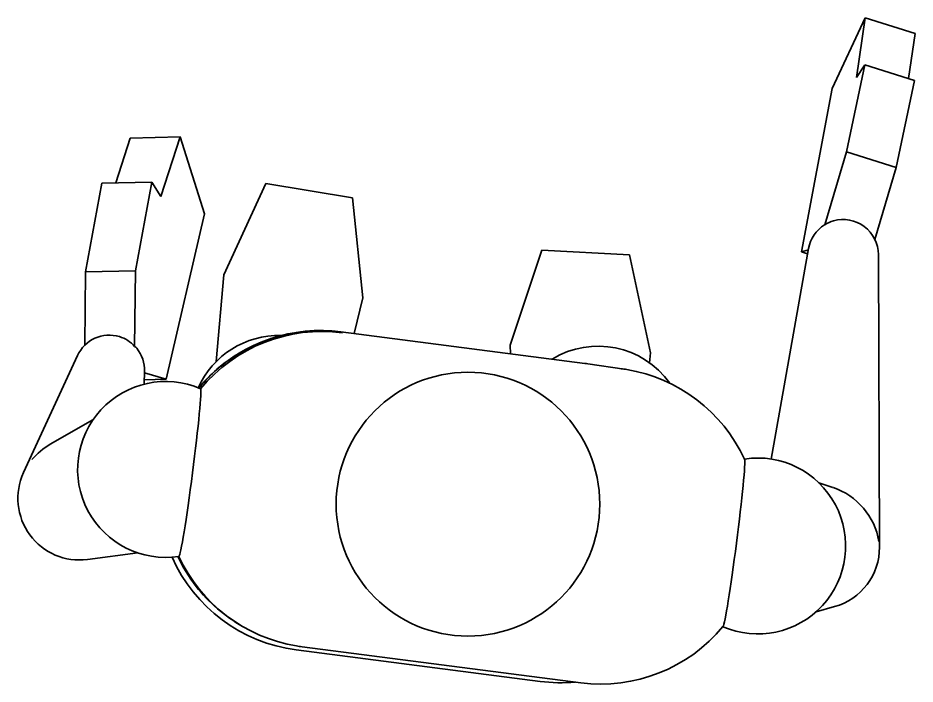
# Model space of a CAD drawing. Header units: millimetres. Extents: x 0 to 84100, y 0 to 59400.
# Drawn here: x 9701 to 10349, y 16462 to 16943 of the extents above; entities that cross this region are included whole.
import ezdxf

# ---------------------------------------------------------------- set-up
doc = ezdxf.new("R2010")
doc.units = ezdxf.units.MM
doc.header["$LTSCALE"] = 100
doc.layers.add('Visible (ISO)', color=7, linetype='Continuous', lineweight=35)

msp = doc.modelspace()

# ---------------------------------------------------------------- linework, layer by layer
at = {"layer": 'Visible (ISO)'}
for p, q in [((10288.91, 16892.42), (10312.94, 16943.28)), ((10312.94, 16943.28), (10306.69, 16900.28)), ((10312.94, 16943.28), (10348.89, 16932.01)), ((10344.17, 16899.54), (10348.89, 16932.01)), ((10312.62, 16909.42), (10299.37, 16846.53)), ((10306.69, 16900.28), (10312.62, 16909.42)), ((10312.62, 16909.42), (10348.58, 16898.16)), ((10335.32, 16835.27), (10348.58, 16898.16)), ((10266.75, 16774.47), (10288.91, 16892.42)), ((9781.73, 16856.6), (9771.29, 16824.27)), ((9781.73, 16856.6), (9817.84, 16857.4)), ((9803.95, 16814.4), (9817.84, 16857.4)), ((9817.84, 16857.4), (9835.55, 16801.82)), ((10299.37, 16846.53), (10283.76, 16794.02)), ((10299.37, 16846.53), (10335.32, 16835.27)), ((10319.88, 16783.33), (10335.32, 16835.27)), ((9761.34, 16824.05), (9749.46, 16759.98)), ((9761.34, 16824.05), (9797.44, 16824.84)), ((9785.57, 16760.78), (9797.44, 16824.84)), ((9797.44, 16824.84), (9803.95, 16814.4)), ((9849.52, 16757.83), (9879.68, 16823.65)), ((9879.68, 16823.65), (9942.33, 16813.32)), ((9942.33, 16813.32), (9949.77, 16741.3)), ((9835.55, 16801.82), (9807.73, 16682.43)), ((10271.96, 16776.81), (10244.94, 16624.83)), ((10056.39, 16706.97), (10079.15, 16775.7)), ((10079.15, 16775.7), (10142.56, 16772.3)), ((10142.56, 16772.3), (10157.84, 16701.53)), ((10271.8, 16775.92), (10266.75, 16774.47)), ((10266.75, 16774.47), (10271.29, 16773.05)), ((10322.37, 16772.46), (10323.2, 16561.24)), ((9749.46, 16759.98), (9748.9, 16706.95)), ((9749.46, 16759.98), (9785.57, 16760.78)), ((9784.98, 16706), (9785.57, 16760.78)), ((9843.86, 16695.17), (9849.52, 16757.83)), ((9949.77, 16741.3), (9943.53, 16715.46)), ((9934.08, 16716.68), (10110.31, 16693.93)), ((10056.51, 16700.88), (10056.39, 16706.97)), ((9743.68, 16699.51), (9704.73, 16615.01)), ((10157.84, 16701.53), (10156.93, 16694.39)), ((10112.37, 16693.65), (10138.66, 16689.77)), ((9792.14, 16688.17), (9791.88, 16678.93)), ((9807.73, 16682.43), (9792.11, 16687.1)), ((9791.97, 16682.09), (9807.73, 16682.43)), ((9839.69, 16685.2), (9836.69, 16682.28)), ((9724.05, 16635.57), (9754.87, 16653.19)), ((10289.6, 16604.3), (10279.48, 16607.64)), ((9750.85, 16552.33), (9787.21, 16557.07)), ((10290.75, 16518.27), (10277.34, 16514.51)), ((9863.33, 16503.76), (9864.44, 16503.13)), ((10078.04, 16464.29), (9901.81, 16487.04)), ((9905.93, 16489.34), (10107.34, 16463.34))]:
    msp.add_line(p, q, dxfattribs=at)
msp.add_circle((10025.84, 16592.28), 95.25, dxfattribs=at)
for centre, radius, start, end in [((10296.97, 16772.36), 25.4, 0.22746, 106.06885), ((10296.97, 16772.36), 25.4, 121.93053, 169.92025), ((9766.75, 16688.88), 25.4, 73.37455, 155.25386), ((9889, 16650.51), 63.5, 88.36356, 156.05098), ((9919.44, 16603.33), 114.3, 82.64406, 134.24948), ((10119.86, 16642.84), 63.5, 35.44565, 121.49377), ((9766.75, 16688.88), 25.4, 358.39517, 38.96052), ((10095.68, 16580.57), 114.3, 81.57291, 82.64406), ((10121.97, 16576.69), 114.3, 24.84626, 80.65614), ((9807.27, 16617.32), 63.5, 66.50677, 278.78136), ((9916.44, 16600.4), 114.3, 134.24948, 138.4296), ((10235.26, 16562.07), 63.5, 246.56942, 98.71871), ((9745.1, 16596.41), 44.45, 155.25386, 277.43056), ((10278.76, 16561.07), 44.45, 285.65553, 0.22746), ((9916.44, 16600.4), 114.3, 203.95452, 262.64406), ((10121.97, 16576.69), 114.3, 262.64406, 320.44187), ((9920.56, 16602.7), 114.3, 260.65614, 262.64406), ((10092.68, 16577.65), 114.3, 262.64406, 275.35117)]:
    msp.add_arc(centre, radius, start, end, dxfattribs=at)
for centre, major_axis, ratio, start_param, end_param in [((10296.97, 16772.36), (-7.03, 24.41), 0.98416, 0, 0.271335), ((10278.99, 16777.99), (5.02, 16.03), 0.148608, 0.097912, 0.171233), ((9920.56, 16602.7), (18.56, 112.78), 0.999416, 0.034676, 1.042492), ((9766.75, 16688.88), (7.27, 24.34), 0.942886, 5.730559, 6.283185), ((9784.8, 16689.28), (-0.37, 16.8), 0.318684, 5.892059, 6.180682), ((10121.97, 16576.69), (18.56, 112.78), 0.999416, 0, 0.034676), ((9824.75, 16615.06), (7.81, 60.5), 0.034156, 3.151475, 6.273303), ((9744.78, 16596.68), (30.97, 34.04), 0.952649, 1.243039, 1.622369), ((10217.78, 16564.33), (-7.81, -60.5), 0.034156, 0.05418, 3.087412), ((10279.19, 16562.16), (-30.71, 34.37), 0.917941, 4.098257, 5.272453), ((9920.56, 16602.7), (-18.56, -112.78), 0.999416, 5.310057, 6.283185)]:
    msp.add_ellipse(centre, major_axis=major_axis, ratio=ratio, start_param=start_param, end_param=end_param, dxfattribs=at)
for points, knots in [([(9831.35, 16676.08), (9834.4, 16679.77), (9837.67, 16683.27), (9849.32, 16694.24), (9858.63, 16700.72), (9878.72, 16710.69), (9889.5, 16714.19), (9911.63, 16717.91), (9922.96, 16718.12), (9934.08, 16716.68)], [-0.6424455, -0.6424455, -0.6424455, -0.6424455, -0.5625, -0.5625, -0.375, -0.375, -0.1875, -0.1875, 0, 0, 0, 0]), ([(9863.33, 16503.76), (9863.19, 16503.84), (9863.05, 16503.92), (9849.99, 16511.36), (9838.63, 16521.17), (9824.24, 16539.58), (9819.78, 16546.81), (9816.17, 16554.45)], [4.413173, 4.413173, 4.413173, 4.413173, 4.461823, 4.461823, 8.923837, 8.923837, 11.47023, 11.47023, 11.47023, 11.47023])]:
    msp.add_open_spline(points, degree=3, knots=knots, dxfattribs=at)
msp.add_open_spline([(10110.32, 16693.93), (10111, 16693.84), (10111.68, 16693.75), (10112.37, 16693.65)], degree=3, dxfattribs=at)

doc.saveas('drawing.dxf')
